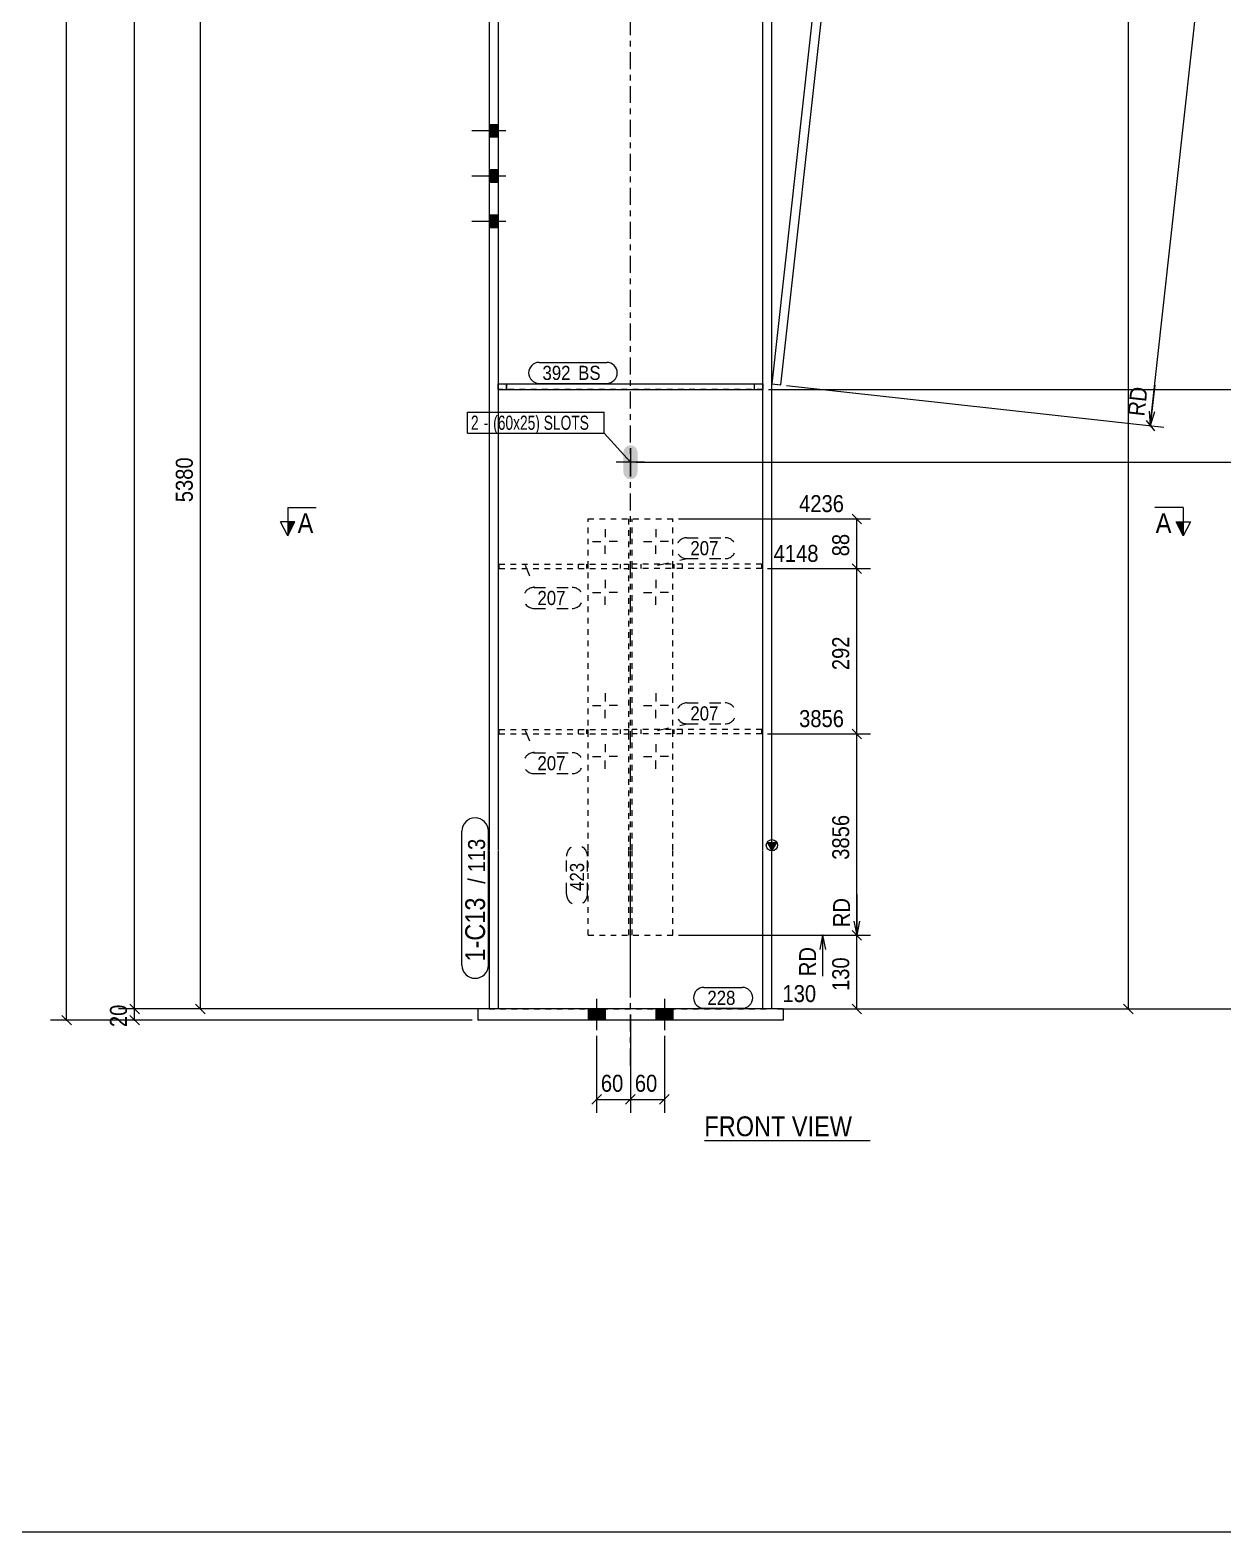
# Model space of a CAD drawing. Header units: millimetres. Extents: x 2 to 579, y 1 to 825.
# Drawn here: x 154 to 364.8, y 5 to 270.4 of the extents above; entities that cross this region are included whole.
import ezdxf

# ---------------------------------------------------------------- set-up
doc = ezdxf.new("R2010")
doc.units = ezdxf.units.MM
for name, pattern in [('XKITLINE00', [0]), ('XKITLINE01', [4, 1, -1, 1, -1]), ('XKITLINE02', [4, 2, -2]), ('XKITLINE03', [6, 3, -1, 1, -1])]:
    doc.linetypes.add(name, pattern=pattern)
for name, color, linetype, lineweight in [('Bolt', 3, 'Continuous', 0), ('BoltMark', 7, 'Continuous', 0), ('Dimensions', 7, 'Continuous', 0), ('DrawingSheet', 5, 'Continuous', 0), ('OtherObjectType', 7, 'Continuous', 0), ('Part', 2, 'Continuous', 0), ('PartMark', 7, 'Continuous', 0), ('Section', 6, 'Continuous', 0)]:
    doc.layers.add(name, color=color, linetype=linetype, lineweight=lineweight)
doc.styles.add('ARIAL', font='ARIAL.TTF')
doc.styles.add('ARIAL_NARROW', font='ARIALN.TTF')

# ---------------------------------------------------------------- blocks, each defined once
blk = doc.blocks.new('*A10')
at = {"layer": 'Bolt'}
for points in [[(236.66, 251.51), (235.06, 251.51), (235.06, 253.71), (236.66, 253.71)], [(236.66, 251.51), (235.06, 251.51), (235.06, 253.71), (236.66, 253.71)], [(236.66, 243.51), (235.06, 243.51), (235.06, 245.71), (236.66, 245.71)], [(236.66, 243.51), (235.06, 243.51), (235.06, 245.71), (236.66, 245.71)], [(236.66, 235.51), (235.06, 235.51), (235.06, 237.71), (236.66, 237.71)], [(236.66, 235.51), (235.06, 235.51), (235.06, 237.71), (236.66, 237.71)]]:
    blk.add_hatch(color=3, dxfattribs=at).paths.add_polyline_path(points, flags=17)
at = {"layer": 'Bolt', "color": 3, "linetype": 'XKITLINE00', "lineweight": 0}
for p, q in [((238.01, 252.61), (232.01, 252.61)), ((238.01, 252.61), (232.01, 252.61)), ((236.66, 253.71), (235.06, 253.71)), ((236.66, 253.71), (235.06, 253.71)), ((236.66, 251.51), (235.06, 251.51)), ((236.66, 251.51), (235.06, 251.51)), ((238.01, 244.61), (232.01, 244.61)), ((238.01, 244.61), (232.01, 244.61)), ((236.66, 245.71), (235.06, 245.71)), ((236.66, 245.71), (235.06, 245.71)), ((236.66, 243.51), (235.06, 243.51)), ((236.66, 243.51), (235.06, 243.51)), ((238.01, 236.61), (232.01, 236.61)), ((238.01, 236.61), (232.01, 236.61)), ((236.66, 237.71), (235.06, 237.71)), ((236.66, 237.71), (235.06, 237.71)), ((236.66, 235.51), (235.06, 235.51)), ((236.66, 235.51), (235.06, 235.51))]:
    blk.add_line(p, q, dxfattribs=at)
blk = doc.blocks.new('*A11')
at = {"layer": 'Bolt'}
blk.add_hatch(color=3, dxfattribs=at).paths.add_polyline_path([(260.54, 191.15), (260.06, 191.05), (259.58, 191.15), (259.18, 191.42), (258.91, 191.82), (258.81, 192.3), (258.81, 195.8), (258.91, 196.28), (259.18, 196.68), (259.58, 196.96), (260.06, 197.05), (260.54, 196.96), (260.94, 196.68), (261.21, 196.28), (261.31, 195.8), (261.31, 192.3), (261.21, 191.82), (260.94, 191.42)], flags=17)
at = {"layer": 'Bolt', "color": 3, "linetype": 'XKITLINE00', "lineweight": 0}
for p, q in [((260.06, 196.55), (260.06, 191.55)), ((262.56, 194.05), (257.56, 194.05))]:
    blk.add_line(p, q, dxfattribs=at)
blk = doc.blocks.new('*A19')
at = {"layer": 'Bolt'}
for points in [[(255.56, 97.45), (255.56, 95.45), (252.56, 95.45), (252.56, 97.45)], [(255.56, 97.45), (255.56, 95.45), (252.56, 95.45), (252.56, 97.45)], [(267.56, 97.45), (267.56, 95.45), (264.56, 95.45), (264.56, 97.45)], [(267.56, 97.45), (267.56, 95.45), (264.56, 95.45), (264.56, 97.45)]]:
    blk.add_hatch(color=3, dxfattribs=at).paths.add_polyline_path(points, flags=17)
at = {"layer": 'Bolt', "color": 3, "linetype": 'XKITLINE00', "lineweight": 0}
for p, q in [((254.06, 99.2), (254.06, 93.7)), ((254.06, 99.2), (254.06, 93.7)), ((266.06, 99.2), (266.06, 93.7)), ((266.06, 99.2), (266.06, 93.7)), ((252.56, 97.45), (252.56, 95.45)), ((252.56, 97.45), (252.56, 95.45)), ((255.56, 97.45), (255.56, 95.45)), ((255.56, 97.45), (255.56, 95.45)), ((264.56, 97.45), (264.56, 95.45)), ((264.56, 97.45), (264.56, 95.45)), ((267.56, 97.45), (267.56, 95.45)), ((267.56, 97.45), (267.56, 95.45))]:
    blk.add_line(p, q, dxfattribs=at)
blk = doc.blocks.new('*A20')
at = {"layer": 'Bolt', "color": 3, "linetype": 'XKITLINE00', "lineweight": 0}
for p, q in [((255.56, 182.25), (255.56, 180.79)), ((264.56, 182.25), (264.56, 180.79)), ((253.36, 180.05), (254.83, 180.05)), ((255.56, 177.85), (255.56, 179.32)), ((257.76, 180.05), (256.29, 180.05)), ((262.36, 180.05), (263.83, 180.05)), ((264.56, 177.85), (264.56, 179.32)), ((266.76, 180.05), (265.29, 180.05)), ((255.56, 173.25), (255.56, 171.79)), ((264.56, 173.25), (264.56, 171.79)), ((253.36, 171.05), (254.83, 171.05)), ((255.56, 168.85), (255.56, 170.32)), ((257.76, 171.05), (256.29, 171.05)), ((262.36, 171.05), (263.83, 171.05)), ((264.56, 168.85), (264.56, 170.32)), ((266.76, 171.05), (265.29, 171.05)), ((255.56, 153.25), (255.56, 151.79)), ((264.56, 153.25), (264.56, 151.79)), ((253.36, 151.05), (254.83, 151.05)), ((255.56, 148.85), (255.56, 150.32)), ((257.76, 151.05), (256.29, 151.05)), ((262.36, 151.05), (263.83, 151.05)), ((264.56, 148.85), (264.56, 150.32)), ((266.76, 151.05), (265.29, 151.05)), ((255.56, 144.25), (255.56, 142.79)), ((264.56, 144.25), (264.56, 142.79)), ((253.36, 142.05), (254.83, 142.05)), ((255.56, 139.85), (255.56, 141.32)), ((257.76, 142.05), (256.29, 142.05)), ((262.36, 142.05), (263.83, 142.05)), ((264.56, 139.85), (264.56, 141.32)), ((266.76, 142.05), (265.29, 142.05))]:
    blk.add_line(p, q, dxfattribs=at)
blk = doc.blocks.new('*A23')
at = {"layer": 'Part'}
blk.add_hatch(color=2, dxfattribs=at).paths.add_polyline_path([(284.26, 126.86), (285.86, 126.86), (285.06, 125.46)], flags=17)
at = {"layer": 'Part', "color": 2, "linetype": 'XKITLINE00', "lineweight": 0}
for p, q in [((235.06, 642.85), (235.06, 125.55)), ((236.66, 641.73), (236.66, 125.55)), ((283.46, 125.55), (283.46, 609.02)), ((285.06, 125.55), (285.06, 607.9)), ((235.06, 125.45), (235.06, 97.45)), ((236.66, 125.45), (236.66, 97.45)), ((283.46, 97.45), (283.46, 125.45)), ((285.06, 125.46), (284.26, 126.86)), ((284.26, 126.86), (285.86, 126.86)), ((285.86, 126.86), (285.06, 125.46)), ((285.06, 97.45), (285.06, 125.45))]:
    blk.add_line(p, q, dxfattribs=at)
at = {"layer": 'Part', "color": 7, "linetype": 'XKITLINE03', "lineweight": 0}
for p, q in [((260.06, 125.55), (260.06, 635.38)), ((260.06, 87.45), (260.06, 125.45))]:
    blk.add_line(p, q, dxfattribs=at)
at = {"layer": 'Part', "color": 7, "linetype": 'XKITLINE01', "lineweight": 0}
blk.add_line((235.06, 97.45), (285.06, 97.45), dxfattribs=at)
at = {"layer": 'Part', "color": 2, "linetype": 'XKITLINE00', "lineweight": 0}
blk.add_circle((285.06, 126.36), 1, dxfattribs=at)
blk = doc.blocks.new('*A36')
at = {"layer": 'Part', "color": 2, "linetype": 'XKITLINE00', "lineweight": 0}
for p, q in [((236.66, 207.9), (283.46, 207.9)), ((236.66, 206.9), (283.46, 206.9))]:
    blk.add_line(p, q, dxfattribs=at)
at = {"layer": 'Part', "color": 7, "linetype": 'XKITLINE01', "lineweight": 0}
for p, q in [((236.66, 206.9), (236.66, 207.9)), ((238.16, 206.9), (238.16, 207.9)), ((281.96, 206.9), (281.96, 207.9)), ((283.46, 207.9), (283.46, 206.9))]:
    blk.add_line(p, q, dxfattribs=at)
blk = doc.blocks.new('*A37')
at = {"layer": 'Part', "color": 7, "linetype": 'XKITLINE01', "lineweight": 0}
blk.add_line((285.06, 207.9), (285.06, 606.43), dxfattribs=at)
at = {"layer": 'Part', "color": 2, "linetype": 'XKITLINE00', "lineweight": 0}
for p, q in [((326.04, 579.26), (285.06, 207.9)), ((286.65, 207.73), (327.54, 578.21)), ((285.06, 207.9), (286.65, 207.73))]:
    blk.add_line(p, q, dxfattribs=at)
blk = doc.blocks.new('*A38')
at = {"layer": 'Part', "color": 7, "linetype": 'XKITLINE01', "lineweight": 0}
for p, q in [((236.66, 207.9), (283.46, 207.9)), ((236.66, 206.9), (236.66, 207.9)), ((238.16, 207.9), (238.16, 206.9)), ((281.96, 206.9), (281.96, 207.9)), ((283.46, 207.9), (283.46, 206.9)), ((283.46, 206.9), (236.66, 206.9))]:
    blk.add_line(p, q, dxfattribs=at)
blk = doc.blocks.new('*A39')
at = {"layer": 'Part', "color": 2, "linetype": 'XKITLINE00', "lineweight": 0}
for p, q in [((287.06, 97.45), (233.06, 97.45)), ((233.06, 97.45), (233.06, 95.45)), ((287.06, 97.45), (287.06, 95.45)), ((287.06, 95.45), (233.06, 95.45))]:
    blk.add_line(p, q, dxfattribs=at)
blk = doc.blocks.new('*A40')
at = {"layer": 'Part', "color": 7, "linetype": 'XKITLINE03', "lineweight": 0}
for p, q in [((260.06, 125.55), (260.06, 194.05)), ((260.06, 100.45), (260.06, 125.45))]:
    blk.add_line(p, q, dxfattribs=at)
at = {"layer": 'Part', "color": 7, "linetype": 'XKITLINE01', "lineweight": 0}
for p, q in [((252.56, 125.55), (252.56, 184.05)), ((252.56, 184.05), (267.56, 184.05)), ((259.73, 184.05), (259.73, 125.55)), ((260.38, 125.55), (260.38, 184.05)), ((267.56, 125.55), (267.56, 184.05)), ((252.56, 110.45), (252.56, 125.45)), ((259.73, 125.45), (259.73, 110.45)), ((260.38, 110.45), (260.38, 125.45)), ((267.56, 110.45), (267.56, 125.45)), ((252.56, 110.45), (267.56, 110.45))]:
    blk.add_line(p, q, dxfattribs=at)
blk = doc.blocks.new('*A41')
at = {"layer": 'Part', "color": 7, "linetype": 'XKITLINE01', "lineweight": 0}
for p, q in [((236.86, 146.85), (259.73, 146.85)), ((236.86, 146.05), (236.86, 146.85)), ((236.86, 146.05), (259.73, 146.05)), ((250.86, 146.05), (250.86, 146.85)), ((252.36, 146.05), (252.36, 146.85)), ((252.56, 146.05), (252.56, 146.85)), ((258.23, 146.85), (258.23, 146.05)), ((259.73, 146.85), (259.73, 146.05))]:
    blk.add_line(p, q, dxfattribs=at)
blk = doc.blocks.new('*A42')
at = {"layer": 'Part', "color": 7, "linetype": 'XKITLINE01', "lineweight": 0}
for p, q in [((283.26, 176.05), (260.38, 176.05)), ((260.38, 175.25), (260.38, 176.05)), ((283.26, 175.25), (260.38, 175.25)), ((261.88, 176.05), (261.88, 175.25)), ((267.56, 175.25), (267.56, 176.05)), ((267.76, 175.25), (267.76, 176.05)), ((269.26, 175.25), (269.26, 176.05)), ((283.26, 175.25), (283.26, 176.05))]:
    blk.add_line(p, q, dxfattribs=at)
blk = doc.blocks.new('*A43')
at = {"layer": 'Part', "color": 7, "linetype": 'XKITLINE01', "lineweight": 0}
for p, q in [((236.86, 176.05), (259.73, 176.05)), ((236.86, 175.25), (236.86, 176.05)), ((236.86, 175.25), (259.73, 175.25)), ((250.86, 175.25), (250.86, 176.05)), ((252.36, 175.25), (252.36, 176.05)), ((252.56, 175.25), (252.56, 176.05)), ((258.23, 176.05), (258.23, 175.25)), ((259.73, 176.05), (259.73, 175.25))]:
    blk.add_line(p, q, dxfattribs=at)
blk = doc.blocks.new('*A44')
at = {"layer": 'Part', "color": 7, "linetype": 'XKITLINE01', "lineweight": 0}
for p, q in [((283.26, 146.85), (260.38, 146.85)), ((260.38, 146.05), (260.38, 146.85)), ((283.26, 146.05), (260.38, 146.05)), ((261.88, 146.85), (261.88, 146.05)), ((267.56, 146.05), (267.56, 146.85)), ((267.76, 146.05), (267.76, 146.85)), ((269.26, 146.05), (269.26, 146.85)), ((283.26, 146.05), (283.26, 146.85))]:
    blk.add_line(p, q, dxfattribs=at)
blk = doc.blocks.new('*A119')
at = {"layer": 'DrawingSheet', "color": 5, "linetype": 'XKITLINE00', "lineweight": 0}
blk.add_line((5, 5), (579, 5), dxfattribs=at)
blk = doc.blocks.new('*A127')
at = {"layer": 'Dimensions', "color": 7, "linetype": 'XKITLINE00', "lineweight": 0}
for p, q in [((160.42, 95.45), (160.42, 661.37)), ((159.58, 96.3), (161.27, 94.6)), ((232.06, 95.45), (157.57, 95.45))]:
    blk.add_line(p, q, dxfattribs=at)
at = {"layer": 'Dimensions', "color": 3}
blk.add_point((160.42, 95.45), dxfattribs=at)
blk = doc.blocks.new('*A128')
at = {"layer": 'Dimensions', "color": 7, "linetype": 'XKITLINE00', "lineweight": 0}
for p, q in [((171.58, 98.3), (173.27, 96.6)), ((234.06, 97.45), (169.57, 97.45)), ((171.58, 96.3), (173.27, 94.6)), ((172.42, 95.45), (172.42, 97.45)), ((232.06, 95.45), (169.57, 95.45))]:
    blk.add_line(p, q, dxfattribs=at)
at = {"layer": 'Dimensions', "color": 3}
for p in [(172.42, 97.45), (172.42, 95.45)]:
    blk.add_point(p, dxfattribs=at)
at = {"layer": 'Dimensions', "color": 3, "style": 'ARIAL', "width": 0.85}
blk.add_text('20', height=3, rotation=90.0002, dxfattribs=at).set_placement((171.07, 94.23))
blk = doc.blocks.new('*A129')
at = {"layer": 'Dimensions', "color": 7, "linetype": 'XKITLINE00', "lineweight": 0}
for p, q in [((260.06, 96.45), (260.06, 79.05)), ((254.06, 92.7), (254.06, 79.05)), ((254.91, 82.3), (253.21, 80.6)), ((260.91, 82.3), (259.21, 80.6)), ((254.06, 81.45), (260.06, 81.45))]:
    blk.add_line(p, q, dxfattribs=at)
at = {"layer": 'Dimensions', "color": 3}
for p in [(254.06, 81.45), (260.06, 81.45)]:
    blk.add_point(p, dxfattribs=at)
at = {"layer": 'Dimensions', "color": 3, "style": 'ARIAL', "width": 0.85}
blk.add_text('60', height=3, dxfattribs=at).set_placement((254.83, 82.8))
blk = doc.blocks.new('*A130')
at = {"layer": 'Dimensions', "color": 7, "linetype": 'XKITLINE00', "lineweight": 0}
for p, q in [((260.06, 96.45), (260.06, 79.05)), ((266.06, 92.7), (266.06, 79.05)), ((260.91, 82.3), (259.21, 80.6)), ((266.91, 82.3), (265.21, 80.6)), ((260.06, 81.45), (266.06, 81.45))]:
    blk.add_line(p, q, dxfattribs=at)
at = {"layer": 'Dimensions', "color": 3}
for p in [(260.06, 81.45), (266.06, 81.45)]:
    blk.add_point(p, dxfattribs=at)
at = {"layer": 'Dimensions', "color": 3, "style": 'ARIAL', "width": 0.85}
blk.add_text('60', height=3, dxfattribs=at).set_placement((260.83, 82.8))
blk = doc.blocks.new('*A135')
at = {"layer": 'PartMark', "color": 7, "linetype": 'XKITLINE00', "lineweight": 0}
for p, q in [((243.91, 211.7), (255.87, 211.7)), ((243.91, 208), (255.87, 208))]:
    blk.add_line(p, q, dxfattribs=at)
for centre, start, end in [((243.91, 209.85), 90, 270), ((255.87, 209.85), 270, 90)]:
    blk.add_arc(centre, 1.85, start, end, dxfattribs=at)
at = {"layer": 'PartMark', "color": 3, "style": 'ARIAL', "width": 0.85}
for s, p in [('392', (244.51, 208.6)), ('BS', (250.82, 208.6))]:
    blk.add_text(s, height=2.5, dxfattribs=at).set_placement(p)
blk = doc.blocks.new('*A139')
at = {"layer": 'Section'}
for points in [[(200.74, 183.55), (199.49, 181.05), (199.49, 183.55)], [(357.75, 183.55), (357.75, 181.05), (356.5, 183.55)]]:
    blk.add_hatch(color=3, dxfattribs=at).paths.add_polyline_path(points, flags=17)
at = {"layer": 'Section', "color": 1, "linetype": 'XKITLINE00', "lineweight": 0}
for p, q in [((199.49, 186.05), (204.49, 186.05)), ((199.49, 186.05), (199.49, 181.05)), ((357.75, 186.05), (352.75, 186.05)), ((357.75, 186.05), (357.75, 181.05))]:
    blk.add_line(p, q, dxfattribs=at)
at = {"layer": 'Section', "color": 3, "linetype": 'XKITLINE00', "lineweight": 0}
for p, q in [((199.49, 181.05), (198.24, 183.55)), ((200.74, 183.55), (198.24, 183.55)), ((199.49, 181.05), (200.74, 183.55)), ((356.5, 183.55), (359, 183.55)), ((357.75, 181.05), (356.5, 183.55)), ((359, 183.55), (357.75, 181.05))]:
    blk.add_line(p, q, dxfattribs=at)
at = {"layer": 'Section', "color": 7, "style": 'ARIAL', "width": 0.85}
for p in [(201.24, 181.55), (352.88, 181.55)]:
    blk.add_text('A', height=3.5, dxfattribs=at).set_placement(p)
blk = doc.blocks.new('*A142')
at = {"layer": 'OtherObjectType', "color": 7, "linetype": 'XKITLINE00', "lineweight": 0}
blk.add_line((273.12, 74.2), (302.42, 74.2), dxfattribs=at)
at = {"layer": 'OtherObjectType', "color": 7, "style": 'ARIAL', "width": 0.85}
blk.add_text('FRONT VIEW', height=3.5, dxfattribs=at).set_placement((273.12, 74.95))
blk = doc.blocks.new('*A148')
at = {"layer": 'Dimensions', "color": 7, "linetype": 'XKITLINE00', "lineweight": 0}
for p, q in [((268.56, 110.45), (302.46, 110.45)), ((268.56, 110.45), (296.46, 110.45)), ((293.56, 107.95), (294.06, 110.45)), ((294.56, 107.95), (294.06, 110.45)), ((294.06, 103.23), (294.06, 110.45)), ((299.21, 111.3), (300.91, 109.6)), ((300.06, 97.45), (300.06, 110.45)), ((299.21, 98.3), (300.91, 96.6)), ((288.06, 97.45), (302.46, 97.45))]:
    blk.add_line(p, q, dxfattribs=at)
at = {"layer": 'Dimensions', "color": 7}
blk.add_point((294.06, 110.45), dxfattribs=at)
at = {"layer": 'Dimensions', "color": 3}
for p in [(300.06, 110.45), (300.06, 97.45)]:
    blk.add_point(p, dxfattribs=at)
at = {"layer": 'Dimensions', "color": 3, "style": 'ARIAL', "width": 0.85}
for s, p in [('RD', (292.86, 103.23)), ('130', (298.71, 100.61))]:
    blk.add_text(s, height=3, rotation=90.0002, dxfattribs=at).set_placement(p)
blk.add_text('130', height=3, dxfattribs=at).set_placement((286.92, 98.65))
blk = doc.blocks.new('*A149')
at = {"layer": 'Dimensions', "color": 7, "linetype": 'XKITLINE00', "lineweight": 0}
for p, q in [((284.26, 146.05), (302.46, 146.05)), ((299.21, 146.9), (300.91, 145.2)), ((300.06, 110.45), (300.06, 146.05)), ((300.06, 117.67), (300.06, 110.45)), ((299.56, 112.95), (300.06, 110.45)), ((300.56, 112.95), (300.06, 110.45)), ((268.56, 110.45), (302.46, 110.45)), ((268.56, 110.45), (302.46, 110.45)), ((299.21, 111.3), (300.91, 109.6))]:
    blk.add_line(p, q, dxfattribs=at)
at = {"layer": 'Dimensions', "color": 3}
for p in [(300.06, 146.05), (300.06, 110.45)]:
    blk.add_point(p, dxfattribs=at)
at = {"layer": 'Dimensions', "color": 7}
blk.add_point((300.06, 110.45), dxfattribs=at)
at = {"layer": 'Dimensions', "color": 3, "style": 'ARIAL', "width": 0.85}
blk.add_text('3856', height=3, dxfattribs=at).set_placement((289.86, 147.25))
for s, p in [('3856', (298.71, 123.8)), ('RD', (298.86, 111.89))]:
    blk.add_text(s, height=3, rotation=90.0002, dxfattribs=at).set_placement(p)
blk = doc.blocks.new('*A150')
at = {"layer": 'Dimensions', "color": 7, "linetype": 'XKITLINE00', "lineweight": 0}
for p, q in [((284.26, 175.25), (302.46, 175.25)), ((299.21, 176.1), (300.91, 174.4)), ((300.06, 146.05), (300.06, 175.25)), ((284.26, 146.05), (302.46, 146.05)), ((299.21, 146.9), (300.91, 145.2))]:
    blk.add_line(p, q, dxfattribs=at)
at = {"layer": 'Dimensions', "color": 3}
for p in [(300.06, 175.25), (300.06, 146.05)]:
    blk.add_point(p, dxfattribs=at)
at = {"layer": 'Dimensions', "color": 3, "style": 'ARIAL', "width": 0.85}
blk.add_text('4148', height=3, dxfattribs=at).set_placement((285.36, 176.45))
blk.add_text('292', height=3, rotation=90.0002, dxfattribs=at).set_placement((298.71, 157.31))
blk = doc.blocks.new('*A151')
at = {"layer": 'Dimensions', "color": 7, "linetype": 'XKITLINE00', "lineweight": 0}
for p, q in [((268.56, 184.05), (302.46, 184.05)), ((299.21, 184.9), (300.91, 183.2)), ((300.06, 175.25), (300.06, 184.05)), ((284.26, 175.25), (302.46, 175.25)), ((299.21, 176.1), (300.91, 174.4))]:
    blk.add_line(p, q, dxfattribs=at)
at = {"layer": 'Dimensions', "color": 3}
for p in [(300.06, 184.05), (300.06, 175.25)]:
    blk.add_point(p, dxfattribs=at)
at = {"layer": 'Dimensions', "color": 3, "style": 'ARIAL', "width": 0.85}
blk.add_text('4236', height=3, dxfattribs=at).set_placement((289.86, 185.25))
blk.add_text('88', height=3, rotation=90.0002, dxfattribs=at).set_placement((298.71, 177.43))
blk = doc.blocks.new('*A152')
at = {"layer": 'Dimensions', "color": 7, "linetype": 'XKITLINE00', "lineweight": 0}
for p, q in [((172.42, 97.45), (172.42, 642.85)), ((171.58, 98.3), (173.27, 96.6)), ((234.06, 97.45), (169.57, 97.45))]:
    blk.add_line(p, q, dxfattribs=at)
at = {"layer": 'Dimensions', "color": 3}
blk.add_point((172.42, 97.45), dxfattribs=at)
blk = doc.blocks.new('*A154')
at = {"layer": 'Dimensions', "color": 7, "linetype": 'XKITLINE00', "lineweight": 0}
for p, q in [((419.21, 207.75), (420.91, 206.05)), ((284.46, 206.9), (422.46, 206.9)), ((420.06, 97.45), (420.06, 206.9)), ((419.21, 98.3), (420.91, 96.6)), ((286.06, 97.45), (422.46, 97.45))]:
    blk.add_line(p, q, dxfattribs=at)
at = {"layer": 'Dimensions', "color": 3}
for p in [(420.06, 206.9), (420.06, 97.45)]:
    blk.add_point(p, dxfattribs=at)
at = {"layer": 'Dimensions', "color": 3, "style": 'ARIAL', "width": 0.85}
blk.add_text('4595', height=3, dxfattribs=at).set_placement((409.86, 208.1))
blk.add_text('4595', height=3, rotation=90.0002, dxfattribs=at).set_placement((418.71, 147.73))
blk = doc.blocks.new('*A155')
at = {"layer": 'Dimensions', "color": 7, "linetype": 'XKITLINE00', "lineweight": 0}
blk.add_line((284.46, 206.9), (422.46, 206.9), dxfattribs=at)
blk = doc.blocks.new('*A156')
at = {"layer": 'Dimensions', "color": 7, "linetype": 'XKITLINE00', "lineweight": 0}
for p, q in [((348.06, 97.45), (348.06, 535.93)), ((347.21, 98.3), (348.91, 96.6)), ((286.06, 97.45), (350.46, 97.45))]:
    blk.add_line(p, q, dxfattribs=at)
at = {"layer": 'Dimensions', "color": 3}
blk.add_point((348.06, 97.45), dxfattribs=at)
blk = doc.blocks.new('*A158')
at = {"layer": 'Dimensions', "color": 7, "linetype": 'XKITLINE00', "lineweight": 0}
for p, q in [((261.06, 194.05), (410.46, 194.05)), ((407.21, 194.9), (408.91, 193.2)), ((408.06, 97.45), (408.06, 194.05)), ((407.21, 98.3), (408.91, 96.6)), ((286.06, 97.45), (410.46, 97.45))]:
    blk.add_line(p, q, dxfattribs=at)
at = {"layer": 'Dimensions', "color": 3}
for p in [(408.06, 194.05), (408.06, 97.45)]:
    blk.add_point(p, dxfattribs=at)
at = {"layer": 'Dimensions', "color": 3, "style": 'ARIAL', "width": 0.85}
blk.add_text('4466', height=3, dxfattribs=at).set_placement((397.86, 195.25))
blk.add_text('4466', height=3, rotation=90.0002, dxfattribs=at).set_placement((406.71, 141.3))
blk = doc.blocks.new('*A159')
at = {"layer": 'Dimensions', "color": 7, "linetype": 'XKITLINE00', "lineweight": 0}
blk.add_line((261.06, 194.05), (410.46, 194.05), dxfattribs=at)
blk = doc.blocks.new('*A161')
at = {"layer": 'Dimensions', "color": 7, "linetype": 'XKITLINE00', "lineweight": 0}
for p, q in [((234.06, 285.43), (181.21, 285.43)), ((183.21, 286.28), (184.91, 284.58)), ((184.06, 97.45), (184.06, 285.43)), ((183.21, 98.3), (184.91, 96.6)), ((234.06, 97.45), (181.21, 97.45))]:
    blk.add_line(p, q, dxfattribs=at)
at = {"layer": 'Dimensions', "color": 3}
for p in [(184.06, 285.43), (184.06, 97.45)]:
    blk.add_point(p, dxfattribs=at)
at = {"layer": 'Dimensions', "color": 3, "style": 'ARIAL', "width": 0.85}
blk.add_text('5380', height=3, dxfattribs=at).set_placement((185.36, 286.63))
blk.add_text('5380', height=3, rotation=90.0002, dxfattribs=at).set_placement((182.71, 186.99))
blk = doc.blocks.new('*A170')
at = {"layer": 'Dimensions', "color": 7, "linetype": 'XKITLINE00', "lineweight": 0}
for p, q in [((351.92, 200.52), (391.16, 556.1)), ((287.64, 207.62), (354.31, 200.26)), ((287.64, 207.62), (354.31, 200.26)), ((352.71, 207.7), (351.92, 200.52)), ((351.7, 203.06), (351.92, 200.52)), ((352.69, 202.95), (351.92, 200.52)), ((351.17, 201.46), (352.67, 199.59))]:
    blk.add_line(p, q, dxfattribs=at)
at = {"layer": 'Dimensions', "color": 3}
blk.add_point((351.92, 200.52), dxfattribs=at)
at = {"layer": 'Dimensions', "color": 7}
blk.add_point((351.92, 200.52), dxfattribs=at)
at = {"layer": 'Dimensions', "color": 3, "style": 'ARIAL', "width": 0.85}
blk.add_text('RD', height=3, rotation=83.7034, dxfattribs=at).set_placement((350.89, 202.09))
blk = doc.blocks.new('*A173')
at = {"layer": 'BoltMark', "color": 7, "linetype": 'XKITLINE00', "lineweight": 0}
for p, q in [((231.27, 202.89), (255.39, 202.89)), ((231.27, 199.19), (231.27, 202.89)), ((255.39, 199.19), (255.39, 202.89)), ((231.27, 199.19), (255.39, 199.19)), ((260.06, 194.05), (255.39, 199.19))]:
    blk.add_line(p, q, dxfattribs=at)
at = {"layer": 'BoltMark', "color": 3, "style": 'ARIAL_NARROW', "width": 0.85}
for s, p in [('2', (231.87, 199.79)), ('(60x25) SLOTS', (235.8, 199.79)), ('-', (234.14, 199.79))]:
    blk.add_text(s, height=2.5, dxfattribs=at).set_placement(p)
blk = doc.blocks.new('*A175')
at = {"layer": 'PartMark', "color": 7, "linetype": 'XKITLINE02', "lineweight": 0}
for p, q in [((270.04, 151.52), (276.81, 151.52)), ((264.85, 146.67), (270.04, 147.82)), ((270.04, 147.82), (276.81, 147.82))]:
    blk.add_line(p, q, dxfattribs=at)
for centre, start, end in [((270.04, 149.67), 90, 270), ((276.81, 149.67), 270, 90)]:
    blk.add_arc(centre, 1.85, start, end, dxfattribs=at)
at = {"layer": 'PartMark', "color": 3, "style": 'ARIAL', "width": 0.85}
blk.add_text('207', height=2.5, dxfattribs=at).set_placement((270.64, 148.42))
blk = doc.blocks.new('*A176')
at = {"layer": 'PartMark', "color": 7, "linetype": 'XKITLINE02', "lineweight": 0}
for p, q in [((241.46, 175.86), (243.02, 171.92)), ((243.02, 171.92), (249.78, 171.92)), ((243.02, 168.22), (249.78, 168.22))]:
    blk.add_line(p, q, dxfattribs=at)
for centre, start, end in [((243.02, 170.07), 90, 270), ((249.78, 170.07), 270, 90)]:
    blk.add_arc(centre, 1.85, start, end, dxfattribs=at)
at = {"layer": 'PartMark', "color": 3, "style": 'ARIAL', "width": 0.85}
blk.add_text('207', height=2.5, dxfattribs=at).set_placement((243.62, 168.82))
blk = doc.blocks.new('*A177')
at = {"layer": 'PartMark', "color": 7, "linetype": 'XKITLINE02', "lineweight": 0}
for p, q in [((270.04, 180.72), (276.81, 180.72)), ((264.85, 175.87), (270.04, 177.02)), ((270.04, 177.02), (276.81, 177.02))]:
    blk.add_line(p, q, dxfattribs=at)
for centre, start, end in [((270.04, 178.87), 90, 270), ((276.81, 178.87), 270, 90)]:
    blk.add_arc(centre, 1.85, start, end, dxfattribs=at)
at = {"layer": 'PartMark', "color": 3, "style": 'ARIAL', "width": 0.85}
blk.add_text('207', height=2.5, dxfattribs=at).set_placement((270.64, 177.62))
blk = doc.blocks.new('*A178')
at = {"layer": 'PartMark', "color": 7, "linetype": 'XKITLINE02', "lineweight": 0}
for p, q in [((241.46, 146.66), (243.02, 142.72)), ((243.02, 142.72), (249.78, 142.72)), ((243.02, 139.02), (249.78, 139.02))]:
    blk.add_line(p, q, dxfattribs=at)
for centre, start, end in [((243.02, 140.87), 90, 270), ((249.78, 140.87), 270, 90)]:
    blk.add_arc(centre, 1.85, start, end, dxfattribs=at)
at = {"layer": 'PartMark', "color": 3, "style": 'ARIAL', "width": 0.85}
blk.add_text('207', height=2.5, dxfattribs=at).set_placement((243.62, 139.62))
blk = doc.blocks.new('*A179')
at = {"layer": 'PartMark', "color": 7, "linetype": 'XKITLINE02', "lineweight": 0}
for p, q in [((248.76, 117.7), (248.76, 124.46)), ((252.46, 117.7), (252.46, 124.46))]:
    blk.add_line(p, q, dxfattribs=at)
for centre, start, end in [((250.61, 124.46), 0, 180), ((250.61, 117.7), 180, 0)]:
    blk.add_arc(centre, 1.85, start, end, dxfattribs=at)
at = {"layer": 'PartMark', "color": 3, "style": 'ARIAL', "width": 0.85}
blk.add_text('423', height=2.5, rotation=90.0002, dxfattribs=at).set_placement((251.86, 118.3))
blk = doc.blocks.new('*A180')
at = {"layer": 'PartMark', "color": 7, "linetype": 'XKITLINE00', "lineweight": 0}
for p, q in [((273.05, 101.25), (279.81, 101.25)), ((273.05, 97.55), (279.81, 97.55))]:
    blk.add_line(p, q, dxfattribs=at)
for centre, start, end in [((273.05, 99.4), 90, 270), ((279.81, 99.4), 270, 90)]:
    blk.add_arc(centre, 1.85, start, end, dxfattribs=at)
at = {"layer": 'PartMark', "color": 3, "style": 'ARIAL', "width": 0.85}
blk.add_text('228', height=2.5, dxfattribs=at).set_placement((273.65, 98.15))
blk = doc.blocks.new('*A186')
at = {"layer": 'PartMark', "color": 7, "linetype": 'XKITLINE00', "lineweight": 0}
for p, q in [((230.26, 105.2), (230.26, 128.85)), ((234.96, 105.2), (234.96, 128.85))]:
    blk.add_line(p, q, dxfattribs=at)
for centre, start, end in [((232.61, 128.85), 0, 180), ((232.61, 105.2), 180, 0)]:
    blk.add_arc(centre, 2.35, start, end, dxfattribs=at)
at = {"layer": 'PartMark', "color": 3, "style": 'ARIAL', "width": 0.85}
for s, p in [('113', (234.36, 121.57)), ('/', (234.36, 119.56))]:
    blk.add_text(s, height=3, rotation=90.0002, dxfattribs=at).set_placement(p)
at = {"layer": 'PartMark', "color": 1, "style": 'ARIAL', "width": 0.85}
blk.add_text('1-C13', height=3.5, rotation=90.0002, dxfattribs=at).set_placement((234.36, 105.8))

msp = doc.modelspace()

# ---------------------------------------------------------------- block references
at = {"lineweight": 0}
for name in ['*A119', '*A127', '*A155', '*A152', '*A37', '*A159', '*A11', '*A170', '*A156', '*A161', '*A10', '*A135', '*A154', '*A36', '*A38', '*A173', '*A158', '*A40', '*A139', '*A151', '*A20', '*A177', '*A150', '*A43', '*A176', '*A42', '*A175', '*A149', '*A41', '*A178', '*A44', '*A186', '*A179', '*A148', '*A180', '*A128', '*A19', '*A39', '*A129', '*A130', '*A142']:
    msp.add_blockref(name, (0, 0), dxfattribs=at)
at = {"layer": 'Part', "lineweight": 0}
msp.add_blockref('*A23', (0, 0), dxfattribs=at)

doc.saveas('drawing.dxf')
